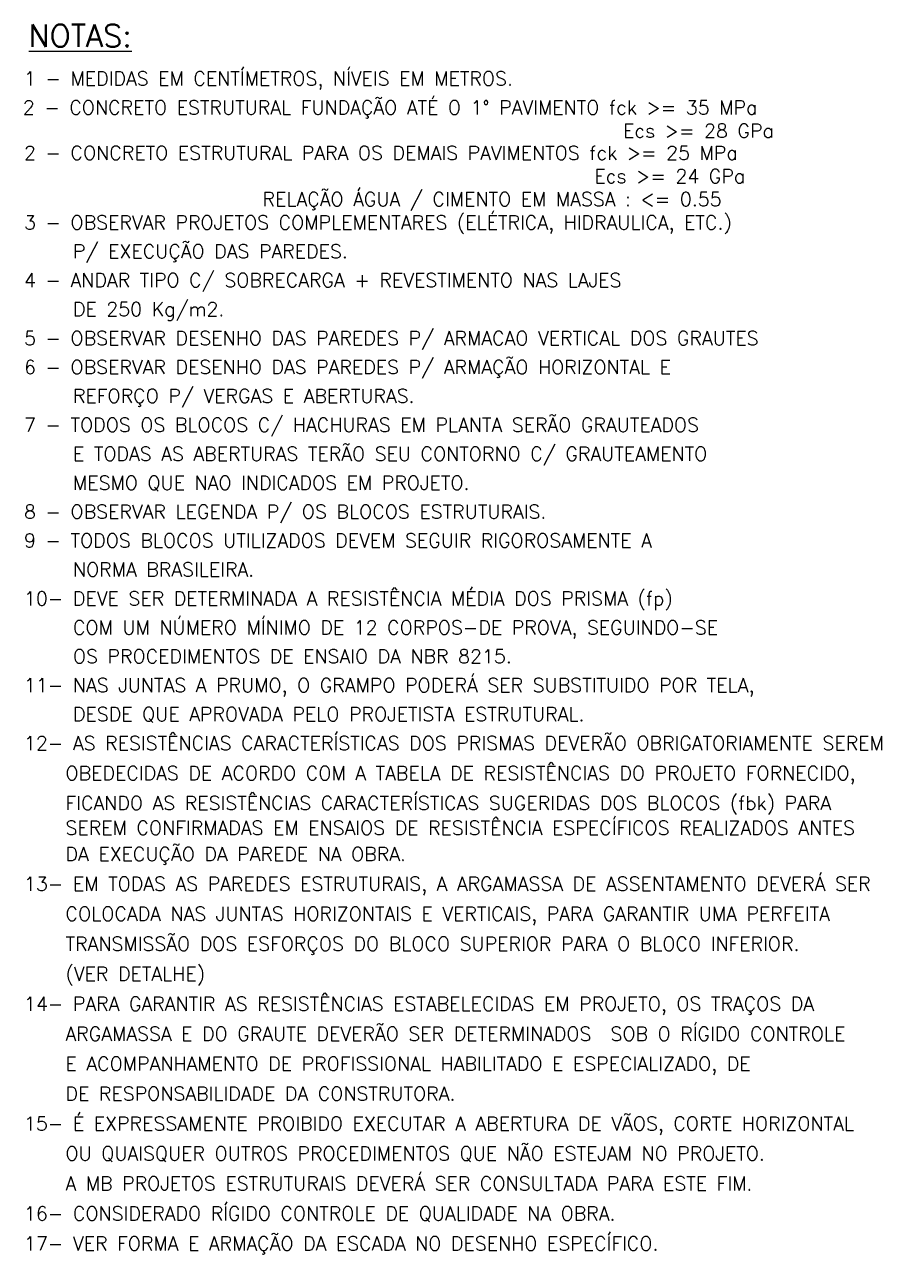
# Model space of a CAD drawing. Extents: x -14651 to 4582, y -13717 to -1290.
# Drawn here: x -14633 to -13863, y -3711 to -2606 of the extents above; entities that cross this region are included whole.
import ezdxf

# ---------------------------------------------------------------- set-up
doc = ezdxf.new("R2010")
doc.units = 0
doc.header["$LTSCALE"] = 25
doc.layers.add('TEXTO', color=3, linetype='Continuous')
doc.styles.add('Texto2', font='romans.shx', dxfattribs={"height": 12.5})
doc.styles.add('Texto3', font='romans.shx', dxfattribs={"height": 20})

msp = doc.modelspace()

# ---------------------------------------------------------------- texts
at = {"layer": 'TEXTO', "color": 4, "style": 'Texto3'}
msp.add_text('%%UNOTAS:', height=20, dxfattribs=at).set_placement((-14629.32, -2625.88))
at = {"layer": 'TEXTO', "color": 3, "style": 'Texto2'}
for s, p in [('1 - MEDIDAS EM CENTÍMETROS, NÍVEIS EM METROS.', (-14633.58, -2660.54)), ('2 - CONCRETO ESTRUTURAL FUNDAÇÃO ATÉ O 1° PAVIMENTO fck >= 35 MPa', (-14634.66, -2686.69)), ('                       Ecs >= 28 GPa', (-14309.71, -2707.49)), ('2 - CONCRETO ESTRUTURAL PARA OS DEMAIS PAVIMENTOS fck >= 25 MPa', (-14633.58, -2727.5)), ('                       Ecs >= 24 GPa', (-14335.44, -2748.3)), ('                       RELAÇÃO ÁGUA / CIMENTO EM MASSA : <= 0.55', (-14633.58, -2769.1)), ('3 - OBSERVAR PROJETOS COMPLEMENTARES (ELÉTRICA, HIDRAULICA, ETC.)', (-14633.58, -2789.9)), ('   P/ EXECUÇÃO DAS PAREDES.', (-14617.58, -2815.9)), ('4 - ANDAR TIPO C/ SOBRECARGA + REVESTIMENTO NAS LAJES ', (-14633.58, -2841.9)), ('   DE 250 Kg/m2.', (-14617.58, -2867.9)), ('5 - OBSERVAR DESENHO DAS PAREDES P/ ARMACAO VERTICAL DOS GRAUTES', (-14633.58, -2893.9)), ('6 - OBSERVAR DESENHO DAS PAREDES P/ ARMAÇÃO HORIZONTAL E ', (-14633.58, -2919.9)), ('   REFORÇO P/ VERGAS E ABERTURAS.', (-14617.58, -2945.9)), ('7 - TODOS OS BLOCOS C/ HACHURAS EM PLANTA SERÃO GRAUTEADOS', (-14633.58, -2971.9)), ('   E TODAS AS ABERTURAS TERÃO SEU CONTORNO C/ GRAUTEAMENTO', (-14617.58, -2997.9)), ('   MESMO QUE NAO INDICADOS EM PROJETO.', (-14617.58, -3023.9)), ('8 - OBSERVAR LEGENDA P/ OS BLOCOS ESTRUTURAIS.', (-14633.58, -3049.9)), ('9 - TODOS BLOCOS UTILIZADOS DEVEM SEGUIR RIGOROSAMENTE A ', (-14633.58, -3075.9)), ('   NORMA BRASILEIRA. ', (-14617.58, -3101.9)), ('10- DEVE SER DETERMINADA A RESISTÊNCIA MÉDIA DOS PRISMA (fp) ', (-14633.58, -3127.9)), ('   COM UM NÚMERO MÍNIMO DE 12 CORPOS-DE PROVA, SEGUINDO-SE ', (-14617.58, -3153.9)), ('   OS PROCEDIMENTOS DE ENSAIO DA NBR 8215.', (-14617.58, -3179.9)), ('11- NAS JUNTAS A PRUMO, O GRAMPO PODERÁ SER SUBSTITUIDO POR TELA,', (-14633.58, -3205.9)), ('   DESDE QUE APROVADA PELO PROJETISTA ESTRUTURAL.', (-14617.58, -3231.9)), ('12- AS RESISTÊNCIAS CARACTERÍSTICAS DOS PRISMAS DEVERÃO OBRIGATORIAMENTE SEREM', (-14633.58, -3257.9)), ('    OBEDECIDAS DE ACORDO COM A TABELA DE RESISTÊNCIAS DO PROJETO FORNECIDO,', (-14633.58, -3284.83)), ('    FICANDO AS RESISTÊNCIAS CARACTERÍSTICAS SUGERIDAS DOS BLOCOS (fbk) PARA', (-14633.58, -3311.76)), ('    SEREM CONFIRMADAS EM ENSAIOS DE RESISTÊNCIA ESPECÍFICOS REALIZADOS ANTES', (-14633.58, -3333.99)), ('    DA EXECUÇÃO DA PAREDE NA OBRA.', (-14633.58, -3357.61)), ('13- EM TODAS AS PAREDES ESTRUTURAIS, A ARGAMASSA DE ASSENTAMENTO DEVERÁ SER', (-14633.58, -3384.48)), ('    COLOCADA NAS JUNTAS HORIZONTAIS E VERTICAIS, PARA GARANTIR UMA PERFEITA', (-14633.58, -3411.41)), ('    TRANSMISSÃO DOS ESFORÇOS DO BLOCO SUPERIOR PARA O BLOCO INFERIOR.', (-14633.58, -3438.34)), ('    (VER DETALHE)', (-14633.58, -3465.27)), ('14- PARA GARANTIR AS RESISTÊNCIAS ESTABELECIDAS EM PROJETO, OS TRAÇOS DA ', (-14633.58, -3492.2)), ('    ARGAMASSA E DO GRAUTE DEVERÃO SER DETERMINADOS  SOB O RÍGIDO CONTROLE', (-14633.58, -3519.13)), ('    E ACOMPANHAMENTO DE PROFISSIONAL HABILITADO E ESPECIALIZADO, DE ', (-14633.58, -3546.05)), ('    DE RESPONSABILIDADE DA CONSTRUTORA.', (-14633.58, -3572.98)), ('15- É EXPRESSAMENTE PROIBIDO EXECUTAR A ABERTURA DE VÃOS, CORTE HORIZONTAL', (-14633.58, -3599.91)), ('    OU QUAISQUER OUTROS PROCEDIMENTOS QUE NÃO ESTEJAM NO PROJETO. ', (-14633.58, -3626.84)), ('    A MB PROJETOS ESTRUTURAIS DEVERÁ SER CONSULTADA PARA ESTE FIM. ', (-14633.58, -3653.77)), ('16- CONSIDERADO RÍGIDO CONTROLE DE QUALIDADE NA OBRA.', (-14633.58, -3680.7)), ('17- VER FORMA E ARMAÇÃO DA ESCADA NO DESENHO ESPECÍFICO.', (-14633.58, -3707.63))]:
    msp.add_text(s, height=12.5, dxfattribs=at).set_placement(p)

doc.saveas('drawing.dxf')
